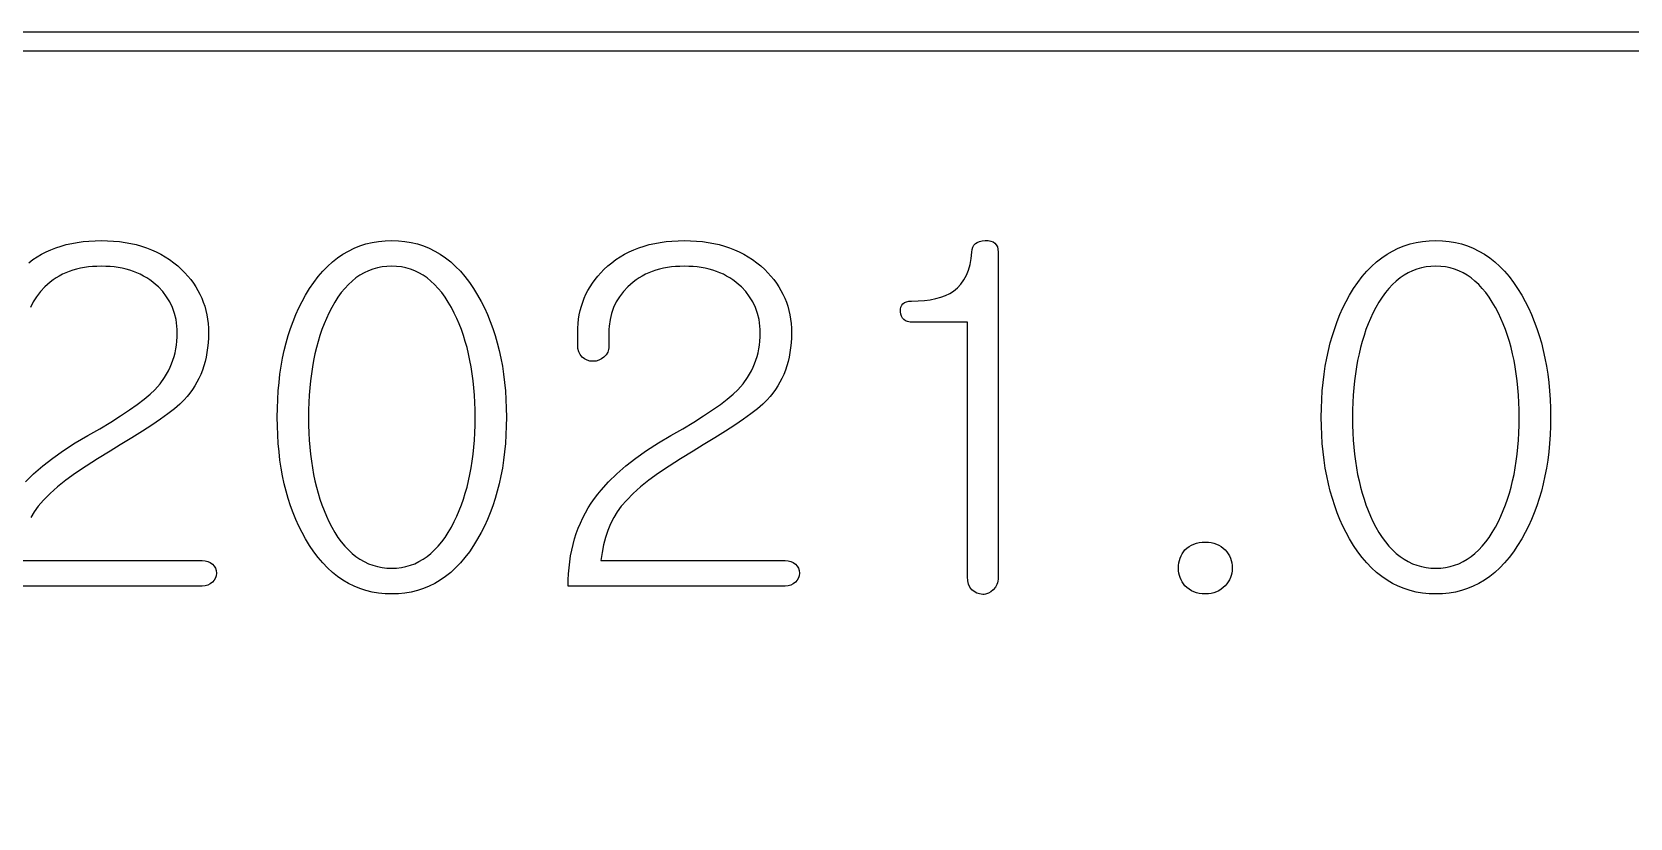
# Model space of a CAD drawing. Extents: x -145 to 145, y -175 to 185.
# Drawn here: x -13.21 to 3.56, y 176.85 to 185.1 of the extents above; entities that cross this region are included whole.
import ezdxf

# ---------------------------------------------------------------- set-up
doc = ezdxf.new("R2010")
doc.units = 0
doc.layers.add('screen_exp-1p', color=7, linetype='CONTINUOUS')

msp = doc.modelspace()

# ---------------------------------------------------------------- linework, layer by layer
at = {"layer": 'screen_exp-1p'}
for points in [[(-145.1, 185.1), (145.1, 185.1), (145.1, -175.1), (-145.1, -175.1), (-145.1, 185.1)], [(-144.9, 0.1), (-134.9, 0.1), (-134.9, -0.1), (-144.9, -0.1), (-144.9, -174.9), (144.9, -174.9), (144.9, -0.1), (134.9, -0.1), (134.9, 0.1), (144.9, 0.1), (144.9, 184.9), (-144.9, 184.9), (-144.9, 0.1)], [(-13.244654, 182.678514), (-13.20133, 182.710517), (-13.156297, 182.74015), (-13.109556, 182.767412), (-13.061106, 182.792304), (-13.010948, 182.814825), (-12.959081, 182.834975), (-12.905506, 182.852755), (-12.850222, 182.868164), (-12.793229, 182.881202), (-12.734528, 182.89187), (-12.674118, 182.900167), (-12.612, 182.906094), (-12.548173, 182.90965), (-12.482638, 182.910835)], [(-12.482638, 182.910835), (-12.417713, 182.90965), (-12.354415, 182.906094), (-12.292744, 182.900167), (-12.2327, 182.89187), (-12.174284, 182.881202), (-12.117495, 182.868164), (-12.062333, 182.852755), (-12.008798, 182.834975), (-11.95689, 182.814825), (-11.90661, 182.792304), (-11.857957, 182.767412), (-11.810931, 182.74015), (-11.765532, 182.710517), (-11.72176, 182.678514), (-11.679616, 182.64414), (-11.639099, 182.607395), (-11.60505, 182.57319), (-11.573197, 182.538007), (-11.543542, 182.501846), (-11.516083, 182.464706), (-11.49082, 182.426588), (-11.467755, 182.387492), (-11.446886, 182.347417), (-11.428214, 182.306364), (-11.411739, 182.264332), (-11.39746, 182.221322), (-11.385378, 182.177334), (-11.375493, 182.132367), (-11.367804, 182.086423), (-11.362312, 182.039499), (-11.359017, 181.991598), (-11.357919, 181.942718), (-11.358916, 181.889172), (-11.361906, 181.836905), (-11.366889, 181.785918), (-11.373866, 181.73621), (-11.382835, 181.687782), (-11.393799, 181.640633), (-11.406755, 181.594763), (-11.421705, 181.550173), (-11.438648, 181.506862), (-11.457585, 181.46483), (-11.478515, 181.424078), (-11.501438, 181.384605), (-11.526354, 181.346412), (-11.553264, 181.309498), (-11.582167, 181.273863), (-11.613064, 181.239508), (-11.658869, 181.194203), (-11.715577, 181.144984), (-11.783187, 181.091852), (-11.861699, 181.034807), (-11.951114, 180.973848), (-12.05143, 180.908976), (-12.162649, 180.84019), (-12.284771, 180.767491), (-12.388911, 180.70006), (-12.521446, 180.62149), (-12.643079, 180.544727), (-12.75381, 180.469771), (-12.853639, 180.39662), (-12.942565, 180.325275), (-13.020589, 180.255737), (-13.087711, 180.188005), (-13.143931, 180.122079), (-13.185994, 180.064733), (-13.223663, 180.003473)], [(-9.433052, 182.910835), (-9.363021, 182.908596), (-9.294821, 182.901879), (-9.228452, 182.890685), (-9.163913, 182.875012), (-9.101205, 182.854862), (-9.040328, 182.830234), (-8.981281, 182.801128), (-8.924065, 182.767544), (-8.868679, 182.729482), (-8.815124, 182.686943), (-8.763399, 182.639925), (-8.713505, 182.58843), (-8.665442, 182.532457), (-8.619209, 182.472006), (-8.574807, 182.407078), (-8.532235, 182.337671), (-8.495664, 182.271707), (-8.461452, 182.203862), (-8.4296, 182.134136), (-8.400107, 182.062528), (-8.372973, 181.989039), (-8.348199, 181.913668), (-8.325785, 181.836416), (-8.30573, 181.757282), (-8.288034, 181.676267), (-8.272697, 181.593371), (-8.259721, 181.508593), (-8.249103, 181.421933), (-8.240845, 181.333392), (-8.234946, 181.24297), (-8.231407, 181.150666), (-8.230228, 181.056481), (-8.231407, 180.962879), (-8.234946, 180.871121), (-8.240845, 180.781206), (-8.249103, 180.693136), (-8.259721, 180.606909), (-8.272697, 180.522526), (-8.288034, 180.439987), (-8.30573, 180.359292), (-8.325785, 180.280441), (-8.348199, 180.203433), (-8.372973, 180.128269), (-8.400107, 180.054949), (-8.4296, 179.983473), (-8.461452, 179.913841), (-8.495664, 179.846052), (-8.532235, 179.780107), (-8.574807, 179.710118), (-8.619209, 179.644643), (-8.665442, 179.583684), (-8.713505, 179.527241), (-8.763399, 179.475313), (-8.815124, 179.427901), (-8.868679, 179.385004), (-8.924065, 179.346622), (-8.981281, 179.312756), (-9.040328, 179.283405), (-9.101205, 179.25857), (-9.163913, 179.238251), (-9.228452, 179.222447), (-9.294821, 179.211158), (-9.363021, 179.204385), (-9.433052, 179.202127), (-9.503713, 179.204385), (-9.572503, 179.211158), (-9.639421, 179.222447), (-9.704468, 179.238251), (-9.767644, 179.25857), (-9.828949, 179.283405), (-9.888382, 179.312756), (-9.945944, 179.346622), (-10.001635, 179.385004), (-10.055455, 179.427901), (-10.107403, 179.475313), (-10.15748, 179.527241), (-10.205686, 179.583684), (-10.25202, 179.644643), (-10.296483, 179.710118), (-10.339075, 179.780107), (-10.375016, 179.846052), (-10.408638, 179.913841), (-10.439941, 179.983473), (-10.468926, 180.054949), (-10.495591, 180.128269), (-10.519938, 180.203433), (-10.541966, 180.280441), (-10.561676, 180.359292), (-10.579067, 180.439987), (-10.594138, 180.522526), (-10.606892, 180.606909), (-10.617326, 180.693136), (-10.625442, 180.781206), (-10.631239, 180.871121), (-10.634717, 180.962879), (-10.635876, 181.056481), (-10.634717, 181.150666), (-10.631239, 181.24297), (-10.625442, 181.333392), (-10.617326, 181.421933), (-10.606892, 181.508593), (-10.594138, 181.593371), (-10.579067, 181.676267), (-10.561676, 181.757282), (-10.541966, 181.836416), (-10.519938, 181.913668), (-10.495591, 181.989039), (-10.468926, 182.062528), (-10.439941, 182.134136), (-10.408638, 182.203862), (-10.375016, 182.271707), (-10.339075, 182.337671), (-10.296483, 182.407078), (-10.25202, 182.472006), (-10.205686, 182.532457), (-10.15748, 182.58843), (-10.107403, 182.639925), (-10.055455, 182.686943), (-10.001635, 182.729482), (-9.945944, 182.767544), (-9.888382, 182.801128), (-9.828949, 182.830234), (-9.767644, 182.854862), (-9.704468, 182.875012), (-9.639421, 182.890685), (-9.572503, 182.901879), (-9.503713, 182.908596), (-9.433052, 182.910835)], [(-6.362638, 182.910835), (-6.297713, 182.90965), (-6.234415, 182.906094), (-6.172744, 182.900167), (-6.1127, 182.89187), (-6.054284, 182.881202), (-5.997495, 182.868164), (-5.942333, 182.852755), (-5.888798, 182.834975), (-5.83689, 182.814825), (-5.78661, 182.792304), (-5.737957, 182.767412), (-5.690931, 182.74015), (-5.645532, 182.710517), (-5.60176, 182.678514), (-5.559616, 182.64414), (-5.519099, 182.607395), (-5.48505, 182.57319), (-5.453197, 182.538007), (-5.423542, 182.501846), (-5.396083, 182.464706), (-5.37082, 182.426588), (-5.347755, 182.387492), (-5.326886, 182.347417), (-5.308214, 182.306364), (-5.291739, 182.264332), (-5.27746, 182.221322), (-5.265378, 182.177334), (-5.255493, 182.132367), (-5.247804, 182.086423), (-5.242312, 182.039499), (-5.239017, 181.991598), (-5.237919, 181.942718), (-5.238916, 181.889172), (-5.241906, 181.836905), (-5.246889, 181.785918), (-5.253866, 181.73621), (-5.262835, 181.687782), (-5.273799, 181.640633), (-5.286755, 181.594763), (-5.301705, 181.550173), (-5.318648, 181.506862), (-5.337585, 181.46483), (-5.358515, 181.424078), (-5.381438, 181.384605), (-5.406354, 181.346412), (-5.433264, 181.309498), (-5.462167, 181.273863), (-5.493064, 181.239508), (-5.538869, 181.194203), (-5.595577, 181.144984), (-5.663187, 181.091852), (-5.741699, 181.034807), (-5.831114, 180.973848), (-5.93143, 180.908976), (-6.042649, 180.84019), (-6.164771, 180.767491), (-6.268911, 180.70006), (-6.401446, 180.62149), (-6.523079, 180.544727), (-6.63381, 180.469771), (-6.733639, 180.39662), (-6.822565, 180.325275), (-6.900589, 180.255737), (-6.967711, 180.188005), (-7.023931, 180.122079), (-7.065994, 180.064733), (-7.103663, 180.003473), (-7.13694, 179.938299), (-7.165822, 179.869213), (-7.190312, 179.796213), (-7.210408, 179.719299), (-7.22611, 179.638472), (-7.237419, 179.553732), (-5.30561, 179.553732), (-5.273392, 179.551323), (-5.244428, 179.544099), (-5.218718, 179.532057), (-5.196263, 179.5152), (-5.178038, 179.49473), (-5.165021, 179.471851), (-5.15721, 179.446565), (-5.154606, 179.41887), (-5.15721, 179.393282), (-5.165021, 179.3695), (-5.178038, 179.347525), (-5.196263, 179.327356), (-5.218718, 179.308391), (-5.244428, 179.294845), (-5.273392, 179.286717), (-5.30561, 179.284007), (-7.581083, 179.284007), (-7.580615, 179.349689), (-7.57791, 179.414279), (-7.572967, 179.477778), (-7.565787, 179.540185), (-7.55637, 179.601502), (-7.544715, 179.661727), (-7.530823, 179.720861), (-7.514693, 179.778903), (-7.496326, 179.835855), (-7.475722, 179.891715), (-7.45288, 179.946484), (-7.427801, 180.000161), (-7.400485, 180.052748), (-7.370931, 180.104243), (-7.339139, 180.154647), (-7.30511, 180.20396), (-7.272078, 180.248305), (-7.236768, 180.292237), (-7.159314, 180.378859), (-7.072747, 180.463825), (-6.977067, 180.547136), (-6.872276, 180.62879), (-6.758372, 180.70879), (-6.635356, 180.787133), (-6.503228, 180.863821), (-6.37834, 180.93667), (-6.26403, 181.005908), (-6.160296, 181.071533), (-6.067139, 181.133545), (-5.984558, 181.191945), (-5.912555, 181.246733), (-5.851128, 181.297908), (-5.800278, 181.345471), (-5.74536, 181.408537), (-5.697765, 181.474915), (-5.676713, 181.509345), (-5.657492, 181.544604), (-5.640101, 181.58069), (-5.624541, 181.617604), (-5.610812, 181.655345), (-5.598913, 181.693915), (-5.588844, 181.733313), (-5.580607, 181.773538), (-5.5742, 181.814591), (-5.569623, 181.856472), (-5.566877, 181.899181), (-5.565962, 181.942718), (-5.566735, 181.978465), (-5.569054, 182.01346), (-5.578329, 182.081192), (-5.593787, 182.145914), (-5.615429, 182.207625), (-5.643254, 182.266327), (-5.677262, 182.322017), (-5.717454, 182.374698), (-5.763829, 182.424368), (-5.792407, 182.450614), (-5.822164, 182.475167), (-5.853101, 182.498027), (-5.885218, 182.519193), (-5.918515, 182.538666), (-5.952991, 182.556446), (-5.988647, 182.572532), (-6.025482, 182.586925), (-6.063498, 182.599625), (-6.102693, 182.610631), (-6.143068, 182.619944), (-6.184622, 182.627564), (-6.227357, 182.633491), (-6.271271, 182.637724), (-6.316364, 182.640264), (-6.362638, 182.641111), (-6.408891, 182.640264), (-6.453924, 182.637724), (-6.497736, 182.633491), (-6.540328, 182.627564), (-6.581699, 182.619944), (-6.62185, 182.610631), (-6.660781, 182.599625), (-6.698491, 182.586925), (-6.734981, 182.572532), (-6.770251, 182.556446), (-6.8043, 182.538666), (-6.837128, 182.519193), (-6.868737, 182.498027), (-6.899125, 182.475167), (-6.928292, 182.450614), (-6.956239, 182.424368), (-7.002614, 182.374698), (-7.042806, 182.322017), (-7.076815, 182.266327), (-7.10464, 182.207625), (-7.126281, 182.145914), (-7.14174, 182.081192), (-7.151015, 182.01346), (-7.153334, 181.978465), (-7.154106, 181.942718), (-7.154106, 181.803039), (-7.15492, 181.785429), (-7.157361, 181.768721), (-7.167124, 181.738016), (-7.183396, 181.710923), (-7.206177, 181.687443), (-7.23091, 181.668478), (-7.258247, 181.654932), (-7.288188, 181.646804), (-7.320731, 181.644094), (-7.353275, 181.646804), (-7.383216, 181.654932), (-7.410553, 181.668478), (-7.435286, 181.687443), (-7.455789, 181.713633), (-7.470434, 181.744037), (-7.479221, 181.778655), (-7.482149, 181.817489), (-7.482149, 181.942718), (-7.481071, 181.991598), (-7.477837, 182.039499), (-7.472447, 182.086423), (-7.464901, 182.132367), (-7.455199, 182.177334), (-7.443341, 182.221322), (-7.429327, 182.264332), (-7.413156, 182.306364), (-7.39483, 182.347417), (-7.374348, 182.387492), (-7.351709, 182.426588), (-7.326915, 182.464706), (-7.299964, 182.501846), (-7.270858, 182.538007), (-7.239595, 182.57319), (-7.206177, 182.607395), (-7.16627, 182.64414), (-7.124654, 182.678514), (-7.08133, 182.710517), (-7.036297, 182.74015), (-6.989556, 182.767412), (-6.941106, 182.792304), (-6.890948, 182.814825), (-6.839081, 182.834975), (-6.785506, 182.852755), (-6.730222, 182.868164), (-6.673229, 182.881202), (-6.614528, 182.89187), (-6.554118, 182.900167), (-6.492, 182.906094), (-6.428173, 182.90965), (-6.362638, 182.910835)], [(-3.963931, 182.053497), (-3.993302, 182.055228), (-4.01893, 182.060421), (-4.040816, 182.069076), (-4.058959, 182.081192), (-4.07336, 182.096771), (-4.084018, 182.115811), (-4.090933, 182.138313), (-4.094106, 182.164277), (-4.093456, 182.190241), (-4.088899, 182.212743), (-4.080438, 182.231783), (-4.068071, 182.247362), (-4.051799, 182.259478), (-4.031622, 182.268133), (-4.00754, 182.273325), (-3.979552, 182.275056), (-3.90885, 182.276712), (-3.842542, 182.281679), (-3.780627, 182.289957), (-3.723106, 182.301547), (-3.669978, 182.316448), (-3.621243, 182.334661), (-3.576902, 182.356184), (-3.536954, 182.38102), (-3.495217, 182.41481), (-3.458523, 182.453568), (-3.426874, 182.497293), (-3.40027, 182.545985), (-3.378709, 182.599644), (-3.362193, 182.65827), (-3.350721, 182.721862), (-3.344294, 182.790422), (-3.340958, 182.81759), (-3.333554, 182.841297), (-3.322083, 182.861541), (-3.306543, 182.878324), (-3.286935, 182.891644), (-3.26326, 182.901503), (-3.235516, 182.9079), (-3.203704, 182.910835), (-3.171974, 182.910007), (-3.144474, 182.905115), (-3.121205, 182.89616), (-3.102167, 182.88314), (-3.08736, 182.866057), (-3.076783, 182.844909), (-3.070437, 182.819698), (-3.068321, 182.790422), (-3.068321, 179.375521), (-3.069135, 179.355578), (-3.071576, 179.336688), (-3.075644, 179.318852), (-3.081339, 179.302069), (-3.097611, 179.271665), (-3.120392, 179.245475), (-3.1448, 179.224403), (-3.17116, 179.209352), (-3.199473, 179.200321), (-3.214362, 179.198063), (-3.229739, 179.19731), (-3.262283, 179.202127), (-3.292224, 179.21176), (-3.319561, 179.226209), (-3.344294, 179.245475), (-3.364797, 179.273772), (-3.379441, 179.305682), (-3.388228, 179.341203), (-3.391157, 179.380338), (-3.391157, 182.053497), (-3.963931, 182.053497)], [(1.526948, 182.910835), (1.596979, 182.908596), (1.665179, 182.901879), (1.731548, 182.890685), (1.796087, 182.875012), (1.858795, 182.854862), (1.919672, 182.830234), (1.978719, 182.801128), (2.035935, 182.767544), (2.091321, 182.729482), (2.144876, 182.686943), (2.196601, 182.639925), (2.246495, 182.58843), (2.294558, 182.532457), (2.340791, 182.472006), (2.385193, 182.407078), (2.427765, 182.337671), (2.464336, 182.271707), (2.498548, 182.203862), (2.5304, 182.134136), (2.559893, 182.062528), (2.587027, 181.989039), (2.611801, 181.913668), (2.634215, 181.836416), (2.65427, 181.757282), (2.671966, 181.676267), (2.687303, 181.593371), (2.700279, 181.508593), (2.710897, 181.421933), (2.719155, 181.333392), (2.725054, 181.24297), (2.728593, 181.150666), (2.729772, 181.056481), (2.728593, 180.962879), (2.725054, 180.871121), (2.719155, 180.781206), (2.710897, 180.693136), (2.700279, 180.606909), (2.687303, 180.522526), (2.671966, 180.439987), (2.65427, 180.359292), (2.634215, 180.280441), (2.611801, 180.203433), (2.587027, 180.128269), (2.559893, 180.054949), (2.5304, 179.983473), (2.498548, 179.913841), (2.464336, 179.846052), (2.427765, 179.780107), (2.385193, 179.710118), (2.340791, 179.644643), (2.294558, 179.583684), (2.246495, 179.527241), (2.196601, 179.475313), (2.144876, 179.427901), (2.091321, 179.385004), (2.035935, 179.346622), (1.978719, 179.312756), (1.919672, 179.283405), (1.858795, 179.25857), (1.796087, 179.238251), (1.731548, 179.222447), (1.665179, 179.211158), (1.596979, 179.204385), (1.526948, 179.202127), (1.456287, 179.204385), (1.387497, 179.211158), (1.320579, 179.222447), (1.255532, 179.238251), (1.192356, 179.25857), (1.131051, 179.283405), (1.071618, 179.312756), (1.014056, 179.346622), (0.958365, 179.385004), (0.904545, 179.427901), (0.852597, 179.475313), (0.80252, 179.527241), (0.754314, 179.583684), (0.70798, 179.644643), (0.663517, 179.710118), (0.620925, 179.780107), (0.584984, 179.846052), (0.551362, 179.913841), (0.520059, 179.983473), (0.491074, 180.054949), (0.464409, 180.128269), (0.440062, 180.203433), (0.418034, 180.280441), (0.398324, 180.359292), (0.380933, 180.439987), (0.365862, 180.522526), (0.353108, 180.606909), (0.342674, 180.693136), (0.334558, 180.781206), (0.328761, 180.871121), (0.325283, 180.962879), (0.324124, 181.056481), (0.325283, 181.150666), (0.328761, 181.24297), (0.334558, 181.333392), (0.342674, 181.421933), (0.353108, 181.508593), (0.365862, 181.593371), (0.380933, 181.676267), (0.398324, 181.757282), (0.418034, 181.836416), (0.440062, 181.913668), (0.464409, 181.989039), (0.491074, 182.062528), (0.520059, 182.134136), (0.551362, 182.203862), (0.584984, 182.271707), (0.620925, 182.337671), (0.663517, 182.407078), (0.70798, 182.472006), (0.754314, 182.532457), (0.80252, 182.58843), (0.852597, 182.639925), (0.904545, 182.686943), (0.958365, 182.729482), (1.014056, 182.767544), (1.071618, 182.801128), (1.131051, 182.830234), (1.192356, 182.854862), (1.255532, 182.875012), (1.320579, 182.890685), (1.387497, 182.901879), (1.456287, 182.908596), (1.526948, 182.910835)], [(-13.279314, 180.378859), (-13.192747, 180.463825), (-13.097067, 180.547136), (-12.992276, 180.62879), (-12.878372, 180.70879), (-12.755356, 180.787133), (-12.623228, 180.863821), (-12.49834, 180.93667), (-12.38403, 181.005908), (-12.280296, 181.071533), (-12.187139, 181.133545), (-12.104558, 181.191945), (-12.032555, 181.246733), (-11.971128, 181.297908), (-11.920278, 181.345471), (-11.86536, 181.408537), (-11.817765, 181.474915), (-11.796713, 181.509345), (-11.777492, 181.544604), (-11.760101, 181.58069), (-11.744541, 181.617604), (-11.730812, 181.655345), (-11.718913, 181.693915), (-11.708844, 181.733313), (-11.700607, 181.773538), (-11.6942, 181.814591), (-11.689623, 181.856472), (-11.686877, 181.899181), (-11.685962, 181.942718), (-11.686735, 181.978465), (-11.689054, 182.01346), (-11.698329, 182.081192), (-11.713787, 182.145914), (-11.735429, 182.207625), (-11.763254, 182.266327), (-11.797262, 182.322017), (-11.837454, 182.374698), (-11.883829, 182.424368), (-11.912407, 182.450614), (-11.942164, 182.475167), (-11.973101, 182.498027), (-12.005218, 182.519193), (-12.038515, 182.538666), (-12.072991, 182.556446), (-12.108647, 182.572532), (-12.145482, 182.586925), (-12.183498, 182.599625), (-12.222693, 182.610631), (-12.263068, 182.619944), (-12.304622, 182.627564), (-12.347357, 182.633491), (-12.391271, 182.637724), (-12.436364, 182.640264), (-12.482638, 182.641111), (-12.528891, 182.640264), (-12.573924, 182.637724), (-12.617736, 182.633491), (-12.660328, 182.627564), (-12.701699, 182.619944), (-12.74185, 182.610631), (-12.780781, 182.599625), (-12.818491, 182.586925), (-12.854981, 182.572532), (-12.890251, 182.556446), (-12.9243, 182.538666), (-12.957128, 182.519193), (-12.988737, 182.498027), (-13.019125, 182.475167), (-13.048292, 182.450614), (-13.076239, 182.424368), (-13.122614, 182.374698), (-13.162806, 182.322017), (-13.196815, 182.266327), (-13.22464, 182.207625)], [(-9.433052, 182.641111), (-9.485061, 182.639192), (-9.535647, 182.633434), (-9.584808, 182.623839), (-9.632546, 182.610406), (-9.67886, 182.593134), (-9.723751, 182.572024), (-9.767217, 182.547076), (-9.80926, 182.51829), (-9.849879, 182.485666), (-9.889074, 182.449203), (-9.926845, 182.408903), (-9.963193, 182.364764), (-9.998116, 182.316787), (-10.031616, 182.264972), (-10.063692, 182.209319), (-10.094345, 182.149827), (-10.120197, 182.09361), (-10.144381, 182.035736), (-10.166897, 181.976207), (-10.187746, 181.915023), (-10.206926, 181.852182), (-10.224439, 181.787686), (-10.240284, 181.721535), (-10.254461, 181.653727), (-10.26697, 181.584264), (-10.277811, 181.513146), (-10.286985, 181.440371), (-10.29449, 181.365941), (-10.300328, 181.289856), (-10.304497, 181.212114), (-10.306999, 181.132717), (-10.307833, 181.051664), (-10.306999, 180.971778), (-10.304497, 180.893472), (-10.300328, 180.816747), (-10.29449, 180.741602), (-10.286985, 180.668037), (-10.277811, 180.596053), (-10.26697, 180.52565), (-10.254461, 180.456826), (-10.240284, 180.389583), (-10.224439, 180.323921), (-10.206926, 180.259839), (-10.187746, 180.197337), (-10.166897, 180.136416), (-10.144381, 180.077075), (-10.120197, 180.019315), (-10.094345, 179.963135), (-10.063692, 179.903643), (-10.031616, 179.84799), (-9.998116, 179.796175), (-9.963193, 179.748198), (-9.926845, 179.704059), (-9.889074, 179.663759), (-9.849879, 179.627296), (-9.80926, 179.594672), (-9.767217, 179.565886), (-9.723751, 179.540938), (-9.67886, 179.519828), (-9.632546, 179.502556), (-9.584808, 179.489123), (-9.535647, 179.479527), (-9.485061, 179.47377), (-9.433052, 179.471851), (-9.382283, 179.47377), (-9.332816, 179.479527), (-9.284651, 179.489123), (-9.237788, 179.502556), (-9.192227, 179.519828), (-9.147967, 179.540938), (-9.105009, 179.565886), (-9.063353, 179.594672), (-9.022998, 179.627296), (-8.983945, 179.663759), (-8.946194, 179.704059), (-8.909745, 179.748198), (-8.874598, 179.796175), (-8.840752, 179.84799), (-8.808208, 179.903643), (-8.776966, 179.963135), (-8.750483, 180.019315), (-8.725709, 180.077075), (-8.702644, 180.136416), (-8.681287, 180.197337), (-8.661638, 180.259839), (-8.643698, 180.323921), (-8.627467, 180.389583), (-8.612944, 180.456826), (-8.60013, 180.52565), (-8.589025, 180.596053), (-8.579628, 180.668037), (-8.571939, 180.741602), (-8.565959, 180.816747), (-8.561688, 180.893472), (-8.559125, 180.971778), (-8.558271, 181.051664), (-8.559125, 181.132717), (-8.561688, 181.212114), (-8.565959, 181.289856), (-8.571939, 181.365941), (-8.579628, 181.440371), (-8.589025, 181.513146), (-8.60013, 181.584264), (-8.612944, 181.653727), (-8.627467, 181.721535), (-8.643698, 181.787686), (-8.661638, 181.852182), (-8.681287, 181.915023), (-8.702644, 181.976207), (-8.725709, 182.035736), (-8.750483, 182.09361), (-8.776966, 182.149827), (-8.808208, 182.209319), (-8.840752, 182.264972), (-8.874598, 182.316787), (-8.909745, 182.364764), (-8.946194, 182.408903), (-8.983945, 182.449203), (-9.022998, 182.485666), (-9.063353, 182.51829), (-9.105009, 182.547076), (-9.147967, 182.572024), (-9.192227, 182.593134), (-9.237788, 182.610406), (-9.284651, 182.623839), (-9.332816, 182.633434), (-9.382283, 182.639192), (-9.433052, 182.641111)], [(1.526948, 182.641111), (1.474939, 182.639192), (1.424353, 182.633434), (1.375192, 182.623839), (1.327454, 182.610406), (1.28114, 182.593134), (1.236249, 182.572024), (1.192783, 182.547076), (1.15074, 182.51829), (1.110121, 182.485666), (1.070926, 182.449203), (1.033155, 182.408903), (0.996807, 182.364764), (0.961884, 182.316787), (0.928384, 182.264972), (0.896308, 182.209319), (0.865655, 182.149827), (0.839803, 182.09361), (0.815619, 182.035736), (0.793103, 181.976207), (0.772254, 181.915023), (0.753074, 181.852182), (0.735561, 181.787686), (0.719716, 181.721535), (0.705539, 181.653727), (0.69303, 181.584264), (0.682189, 181.513146), (0.673015, 181.440371), (0.66551, 181.365941), (0.659672, 181.289856), (0.655503, 181.212114), (0.653001, 181.132717), (0.652167, 181.051664), (0.653001, 180.971778), (0.655503, 180.893472), (0.659672, 180.816747), (0.66551, 180.741602), (0.673015, 180.668037), (0.682189, 180.596053), (0.69303, 180.52565), (0.705539, 180.456826), (0.719716, 180.389583), (0.735561, 180.323921), (0.753074, 180.259839), (0.772254, 180.197337), (0.793103, 180.136416), (0.815619, 180.077075), (0.839803, 180.019315), (0.865655, 179.963135), (0.896308, 179.903643), (0.928384, 179.84799), (0.961884, 179.796175), (0.996807, 179.748198), (1.033155, 179.704059), (1.070926, 179.663759), (1.110121, 179.627296), (1.15074, 179.594672), (1.192783, 179.565886), (1.236249, 179.540938), (1.28114, 179.519828), (1.327454, 179.502556), (1.375192, 179.489123), (1.424353, 179.479527), (1.474939, 179.47377), (1.526948, 179.471851), (1.577717, 179.47377), (1.627184, 179.479527), (1.675349, 179.489123), (1.722212, 179.502556), (1.767773, 179.519828), (1.812033, 179.540938), (1.854991, 179.565886), (1.896647, 179.594672), (1.937002, 179.627296), (1.976055, 179.663759), (2.013806, 179.704059), (2.050255, 179.748198), (2.085402, 179.796175), (2.119248, 179.84799), (2.151792, 179.903643), (2.183034, 179.963135), (2.209517, 180.019315), (2.234291, 180.077075), (2.257356, 180.136416), (2.278713, 180.197337), (2.298362, 180.259839), (2.316302, 180.323921), (2.332533, 180.389583), (2.347056, 180.456826), (2.35987, 180.52565), (2.370975, 180.596053), (2.380372, 180.668037), (2.388061, 180.741602), (2.394041, 180.816747), (2.398312, 180.893472), (2.400875, 180.971778), (2.401729, 181.051664), (2.400875, 181.132717), (2.398312, 181.212114), (2.394041, 181.289856), (2.388061, 181.365941), (2.380372, 181.440371), (2.370975, 181.513146), (2.35987, 181.584264), (2.347056, 181.653727), (2.332533, 181.721535), (2.316302, 181.787686), (2.298362, 181.852182), (2.278713, 181.915023), (2.257356, 181.976207), (2.234291, 182.035736), (2.209517, 182.09361), (2.183034, 182.149827), (2.151792, 182.209319), (2.119248, 182.264972), (2.085402, 182.316787), (2.050255, 182.364764), (2.013806, 182.408903), (1.976055, 182.449203), (1.937002, 182.485666), (1.896647, 182.51829), (1.854991, 182.547076), (1.812033, 182.572024), (1.767773, 182.593134), (1.722212, 182.610406), (1.675349, 182.623839), (1.627184, 182.633434), (1.577717, 182.639192), (1.526948, 182.641111)], [(-0.893517, 179.746392), (-0.861786, 179.745112), (-0.831683, 179.741274), (-0.803207, 179.734877), (-0.776358, 179.725922), (-0.751137, 179.714407), (-0.727543, 179.700334), (-0.705575, 179.683702), (-0.685235, 179.664511), (-0.66815, 179.644643), (-0.653342, 179.623571), (-0.640813, 179.601295), (-0.630562, 179.577814), (-0.622588, 179.55313), (-0.616893, 179.527241), (-0.613476, 179.500148), (-0.612337, 179.471851), (-0.613476, 179.445812), (-0.616893, 179.420676), (-0.622588, 179.396443), (-0.630562, 179.373113), (-0.640813, 179.350686), (-0.653342, 179.329162), (-0.66815, 179.308542), (-0.685235, 179.288824), (-0.705575, 179.268504), (-0.727543, 179.250894), (-0.751137, 179.235993), (-0.776358, 179.223801), (-0.803207, 179.214319), (-0.831683, 179.207545), (-0.861786, 179.203482), (-0.893517, 179.202127), (-0.926467, 179.203482), (-0.957628, 179.207545), (-0.986999, 179.214319), (-1.01458, 179.223801), (-1.040371, 179.235993), (-1.064372, 179.250894), (-1.086584, 179.268504), (-1.107005, 179.288824), (-1.12287, 179.308542), (-1.13662, 179.329162), (-1.148254, 179.350686), (-1.157773, 179.373113), (-1.165177, 179.396443), (-1.170466, 179.420676), (-1.173639, 179.445812), (-1.174696, 179.471851), (-1.173639, 179.500148), (-1.170466, 179.527241), (-1.165177, 179.55313), (-1.157773, 179.577814), (-1.148254, 179.601295), (-1.13662, 179.623571), (-1.12287, 179.644643), (-1.107005, 179.664511), (-1.086584, 179.683702), (-1.064372, 179.700334), (-1.040371, 179.714407), (-1.01458, 179.725922), (-0.986999, 179.734877), (-0.957628, 179.741274), (-0.926467, 179.745112), (-0.893517, 179.746392)], [(-13.357419, 179.553732), (-11.42561, 179.553732), (-11.393392, 179.551323), (-11.364428, 179.544099), (-11.338718, 179.532057), (-11.316263, 179.5152), (-11.298038, 179.49473), (-11.285021, 179.471851), (-11.27721, 179.446565), (-11.274606, 179.41887), (-11.27721, 179.393282), (-11.285021, 179.3695), (-11.298038, 179.347525), (-11.316263, 179.327356), (-11.338718, 179.308391), (-11.364428, 179.294845), (-11.393392, 179.286717), (-11.42561, 179.284007), (-13.701083, 179.284007)]]:
    msp.add_lwpolyline(points, dxfattribs=at)

doc.saveas('drawing.dxf')
